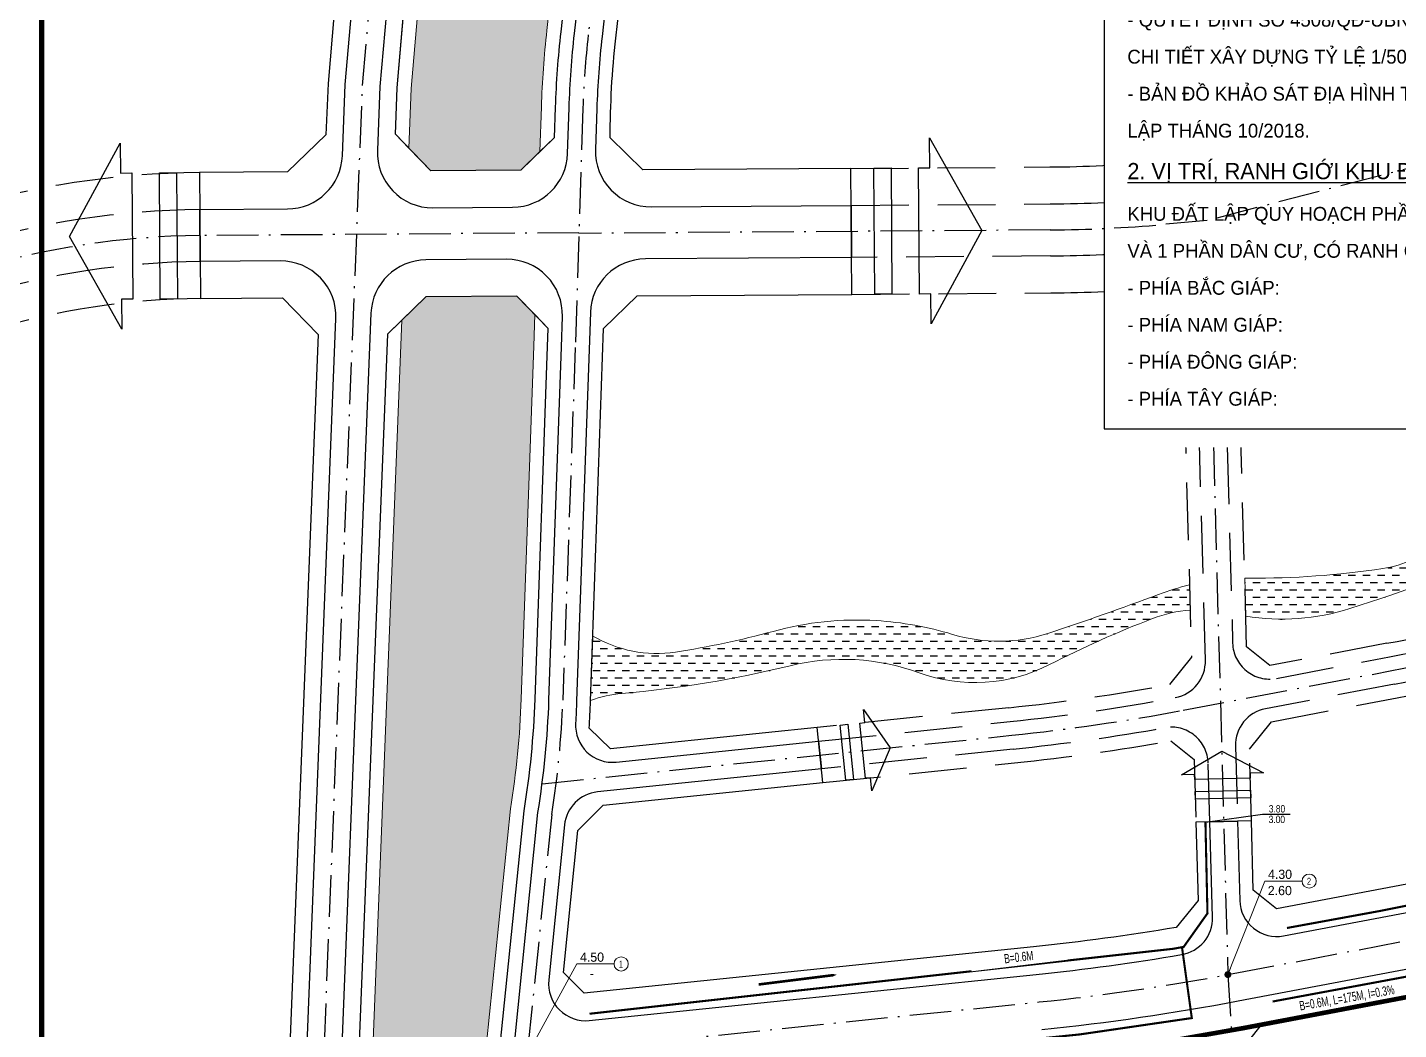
# Model space of a CAD drawing. Header units: metres. Extents: x 563124 to 573994, y 2062953 to 2068466.
# Drawn here: x 567970.8 to 568267.6, y 2066336.1 to 2066552.9 of the extents above; entities that cross this region are included whole.
import ezdxf
from ezdxf.enums import TextEntityAlignment as Align

# ---------------------------------------------------------------- set-up
doc = ezdxf.new("R2010")
doc.units = ezdxf.units.M
doc.linetypes.add('ACAD_ISO10W100', pattern=[18.5, 12, -3, 0.5, -3])
doc.linetypes.add('HIDDEN', pattern=[0.375, 0.25, -0.125])
doc.layers.get('0').update_dxf_attribs({"linetype": 'CONTINUOUS'})
for name, color, linetype, lineweight in [('caodotimduong', 5, 'CONTINUOUS', 15), ('datKeSog', 251, 'CONTINUOUS', 13), ('datMatNc', 150, 'CONTINUOUS', 13), ('TN', 3, 'CONTINUOUS', 5)]:
    doc.layers.add(name, color=color, linetype=linetype, lineweight=lineweight)
for name, color, linetype in [('ghi_chu', 7, 'CONTINUOUS'), ('ghinut', 86, 'CONTINUOUS'), ('hacth sdd', 8, 'CONTINUOUS'), ('Khung ban ve', 7, 'CONTINUOUS'), ('LogDg', 7, 'CONTINUOUS'), ('LogDg phu', 7, 'CONTINUOUS'), ('Nut tim', 7, 'CONTINUOUS'), ('RANHGIOI', 2, 'HIDDEN'), ('thoatnuoc', 3, 'CONTINUOUS'), ('TimDg', 222, 'CONTINUOUS'), ('TNuoc', 7, 'CONTINUOUS'), ('ViaHeS', 32, 'CONTINUOUS'), ('ViaHeSphu', 32, 'CONTINUOUS')]:
    doc.layers.add(name, color=color, linetype=linetype)
doc.styles.add('avantH', font='VHAVAN.ttf', dxfattribs={"height": 10})
doc.styles.add('solo', font='VHARIALN.ttf')
doc.styles.add('STYLE3', font='VHBODO.ttf', dxfattribs={"width": 0.8, "height": 2.2})
doc.styles.add('text', font='VHARIALN.ttf')
doc.linetypes.add('TN_WATER_SUPPLY', pattern='A,0.5,-0.2,["TN",Standard,S=0.1,R=0,X=-0.1,Y=-0.05],-0.2', length=0.9)
doc.dimstyles.new('kichthuocnut', dxfattribs={"dimtxt": 1.1, "dimasz": 0.5, "dimexe": 0.5, "dimexo": 0.5, "dimgap": 0.5, "dimtad": 1, "dimzin": 0, "dimdsep": 46, "dimtxsty": 'solo', "dimblk": 'BOXFILLED', "dimcen": 0.09, "dimdle": 1, "dimclrd": 256, "dimclre": 256, "dimclrt": 7, "dimadec": 0, "dimazin": 0, "dimtfac": 1, "dimtix": 1, "dimtofl": 0, "dimtmove": 1, "dimatfit": 3, "dimldrblk": 'ARCHTICK', "dimfxl": 1, "dimtfill": 1, "dimtfillclr": 2, "dimtolj": 1, "dimtzin": 0, "dimlwd": -1, "dimlwe": -1, "dimarcsym": 0})
pattern_1 = [(0, (0, 0), (1.5875, 1.5875), [1.5875, -1.5875])]

# ---------------------------------------------------------------- blocks, each defined once
blk = doc.blocks.new('ghi_Eu1')
at = {"color": 32}
blk.add_wipeout([(0, 0), (240, 0), (240, -103.00472022686165), (230.00000000000003, -125.98291329480705), (0, -125.98291329480705)], dxfattribs=at).dxf.layer = 'ghi_chu'
at = {"layer": 'ghi_chu'}
for p, q in [((0, 0), (0, -122.0047202268615)), ((0, 0), (240, 0)), ((230, -87.00472022686154), (240, -87.00472022686154)), ((230, -87.00472022686154), (230, -122.0047202268615))]:
    blk.add_line(p, q, dxfattribs=at)
blk.add_lwpolyline([(0, -122.0047202268615), (230, -122.0047202268615), (240, -87.00472022686154), (240, 0)], dxfattribs=at)
at = {"layer": 'ghi_chu', "lineweight": -2, "style": 'avantH'}
for s, height, p in [('%%U1. c¨n cø thùc hiÖn:', 3.5, (5, -10)), ('- c«ng v¨n sè 6637/UBND-CN ngµy 31/8/2018 cña ubnd tØnh nghÖ an vÒ viÖc tæ chøc triÓn khai lËp quy', 3, (5, -19.00236011343077)), ('ho¹ch x©y dùng khu ®« thÞ míi t¹i ph\xadêng ®«ng vÜnh vµ ph\xadêng cöa nam, thµnh phè vinh.', 3, (5, -27.00236011343077)), ('- quyÕt ®Þnh sè 4508/q®-ubnd ngµy 08/10/2018 cña ubnd tØnh nghÖ an v/v phª duyÖt nhiÖm vô quy ho¹ch', 3, (5, -35.00236011343077)), ('chi tiÕt x©y dùng tû lÖ 1/500 khu ®« thÞ míi t¹i ph\xadêng ®«ng vÜnh vµ ph\xadêng cöa nam, thµnh phè vinh.', 3, (5, -43.00236011343077)), ('- b¶n ®å kh¶o s¸t ®Þa h×nh tû lÖ 1/500 phôc vô lËp quy ho¹ch do C¤NG TY cp t\xad vÊn x©y dùng nacico', 3, (5, -51.00236011343077)), ('lËp th¸ng 10/2018.', 3, (5, -59.00236011343077)), ('lËp th¸ng 10/2018.', 3, (5, -59.00236011343077)), ('%%U2. vÞ trÝ, ranh giíi khu ®Êt quy ho¹ch:', 3.5, (5, -68.00236011343077)), ('khu ®Êt lËp quy ho¹ch phÇn ®Êt thuéc ph\xadêng ®«ng vÜnh vµ ph\xadêng cöa nam (chñ yÕu lµ ®Êt ruéng', 3, (5, -77.00472022686154)), ('vµ 1 phÇn d©n c\xad, cã ranh giíi ®\xadîc x¸c ®Þnh:', 3, (5, -85.00472022686154)), ('- phÝa b¾c gi¸p:                                              ®Êt n«ng nghiÖp (dù ¸n khu nhµ ë míi);', 3, (5, -93.00472022686154)), ('- phÝa nam gi¸p:                                             ®\xadêng quy ho¹ch (trÇn nguyªn h·n kÐo dµi);', 3, (5, -101.0047202268615)), ('- phÝa ®«ng gi¸p:                                          ®Êt n«ng nghiÖp, khu d©n c\xad hiÖn h÷u ph\xadêng ®«ng vÜnh;', 3, (5, -109.0047202268615)), ('- phÝa t©y gi¸p:                                               s«ng kÎ gai (ph\xadêng cöa nam);', 3, (5, -117.0047202268615))]:
    blk.add_text(s, height=height, dxfattribs=at).set_placement(p)
blk = doc.blocks.new('mt')
at = {"layer": 'TN', "linetype": 'Continuous'}
blk.add_lwpolyline([(6346.931571949535, -0.01678922632709146, 566.9291350990534, 566.9291350990534, 0), (-7038.645866118532, -0.01678922632709146, 2267.716540396214, 0, 0), (-10714.44231449445, -0.01678922632709146, 0, 0, 0)], format="xyseb", dxfattribs=at)
blk = doc.blocks.new('_BoxFilled')
at = {"color": 0, "linetype": 'ByBlock', "lineweight": -2}
blk.add_line((-0.5, 0), (-1, 0), dxfattribs=at)
at = {"color": 0, "linetype": 'ByBlock'}
blk.add_solid([(-0.5, 0.5), (0.5, 0.5), (-0.5, -0.5), (0.5, -0.5)], dxfattribs=at)

msp = doc.modelspace()

# ---------------------------------------------------------------- hatches: boundary and pattern name
at = {"layer": 'hacth sdd'}
h = msp.add_hatch(dxfattribs=at)
h.set_pattern_fill('DASH', color=152, scale=0.5, style=0)
h.set_pattern_definition(pattern_1)
edge = h.paths.add_edge_path()
edge.add_line((568089.4094906903, 2066606.831562368), (568096.5534857743, 2066646.555895337))
edge.add_arc((568006.9902945282, 2066662.662874363), 90.99999999747935, 349.8049466083057, 354.593269157797)
edge.add_line((568097.5854266373, 2066654.088375097), (568099.9712974422, 2066679.296643715))
edge.add_arc((568009.3761653308, 2066687.871142982), 90.99999999981577, 354.5932691577892, 369.1421477394828)
edge.add_line((568099.2202101543, 2066702.329621799), (568098.6472853306, 2066705.889739305))
edge.add_arc((568048.2951283458, 2066697.786635786), 50.99999999661144, 9.142147746888547, 24.27248815783677)
edge.add_line((568094.7867675783, 2066718.751546497), (568044.0837223955, 2066831.190264559))
edge.add_arc((568189.0282447147, 2066896.551456779), 158.9999999964824, 198.0536729360422, 204.2724881581285, ccw=False)
edge.add_line((568037.8563519213, 2066847.276119864), (568032.5747542637, 2066863.479542607))
edge.add_arc((567898.516660653, 2066819.782545717), 140.9999999990662, 18.05367293684977, 27.95123354725435)
edge.add_line((568023.0685674539, 2066885.872049513), (567997.6486762641, 2066933.778233347))
edge.add_arc((567873.0967694623, 2066867.688729551), 140.9999999997684, 27.9512335469934, 42.53662133799664)
edge.add_line((567976.9919672, 2066963.01337425), (567951.3311628575, 2066990.981318418))
edge.add_line((567951.3311628575, 2066990.981318418), (567689.8956428984, 2067243.945485724))
edge.add_arc((567906.8503208783, 2067468.165617967), 312.0000000002941, 207.9784266503596, 225.9434859584289, ccw=False)
edge.add_line((567631.3155397438, 2067321.794226003), (567598.6472911579, 2067383.290113986))
edge.add_line((567598.6472911579, 2067383.290113986), (567595.9427644068, 2067384.11808443))
edge.add_line((567595.9427644068, 2067384.11808443), (567573.44567074, 2067372.167030913))
edge.add_line((567573.44567074, 2067372.167030913), (567611.3271069421, 2067300.85765076))
edge.add_arc((567876.2643964944, 2067441.599373803), 300.0000000005672, 207.9784266505278, 225.9434859586242)
edge.add_line((567667.6541292066, 2067226.0030928), (567890.3890136704, 2067010.485535789))
edge.add_line((567890.3890136704, 2067010.485535789), (567955.4795541393, 2066935.546288197))
edge.add_arc((567872.0548541446, 2066863.08547513), 110.4999999977253, 28.05827048332219, 40.97684428070818, ccw=False)
edge.add_line((567969.5677535841, 2066915.061281448), (568054.6304946976, 2066755.473290268))
edge.add_arc((567957.1175952578, 2066703.497483949), 110.4999999984394, -4.937905462087315, 28.058270483798083, ccw=False)
edge.add_line((568067.2074820693, 2066693.986079136), (568053.8780515629, 2066539.704401028))
edge.add_line((568053.8780515629, 2066539.704401028), (568053.3664489492, 2066526.851457733))
edge.add_line((568053.3664489492, 2066526.851457733), (568058.1642466432, 2066521.895486345))
edge.add_line((568058.1642466432, 2066521.895486345), (568077.6576209503, 2066522.03881998))
edge.add_line((568077.6576209503, 2066522.03881998), (568081.7841965083, 2066526.06377207))
edge.add_line((568081.7841965083, 2066526.06377207), (568082.0970106234, 2066535.749517252))
edge.add_arc((568290.9880967231, 2066529.003099807), 209.0000000005824, 173.5977105298602, 178.150199018571, ccw=False)
edge.add_line((568083.291532704, 2066552.30840596), (568089.4094906903, 2066606.831562368))
h = msp.add_hatch(dxfattribs=at)
h.set_pattern_fill('DASH', color=152, scale=0.5, style=0)
h.set_pattern_definition(pattern_1)
edge = h.paths.add_edge_path()
edge.add_line((568342.7711670976, 2066527.337517932), (568350.8271672133, 2066529.428952673))
edge.add_arc((568389.8360376746, 2066527.823708931), 39.04188497160285, 177.6435660001108, 192.0061263219858)
edge.add_arc((568381.669184319, 2066524.250589741), 30.36358178780158, 188.6148857297675, 225.7406049505204)
edge.add_arc((568337.7559959932, 2066479.187226915), 32.55759730256535, -23.789617707584227, 45.740604951071475, ccw=False)
edge.add_arc((568341.3737274914, 2066477.592400217), 28.60393401528761, 287.9636170775062, 336.21038229332635, ccw=False)
edge.add_arc((568322.0053403326, 2066537.331215137), 91.40409666759201, 270.335002365328, 287.9636170752345, ccw=False)
edge.add_arc((568323.017289069, 2066364.25861393), 81.67146292630123, 90.33500236765356, 112.0806150221494)
edge.add_arc((568109.6866625389, 2066890.13893874), 485.8319046736644, 287.65985457706694, 292.08061502099946, ccw=False)
edge.add_arc((568242.4914681526, 2066472.997606182), 48.06026589121932, 260.4952547936881, 287.6598545732377, ccw=False)
edge.add_line((568234.5553106193, 2066425.597115033), (568234.3307207233, 2066433.770219026))
edge.add_arc((568234.904778147, 2066379.247810985), 54.52543003482874, 89.71012365669532, 90.60323550346851, ccw=False)
edge.add_arc((568236.1400187596, 2066623.398372261), 189.6282559721996, 269.7101236671769, 278.5058362973912)
edge.add_arc((568260.6078221315, 2066459.79447837), 24.20483713931015, 278.5058362943452, 310.9534335817084)
edge.add_arc((568306.8293124408, 2066406.53537578), 46.31436716013161, 76.46656595047898, 130.9534335839972, ccw=False)
edge.add_arc((568324.9595478054, 2066481.859578704), 31.16105462304938, 256.4665659500938, 283.5334340496981)
edge.add_arc((568329.766079831, 2066461.890274039), 10.62143732023118, 283.533434049232, 328.6546831161604)
edge.add_arc((568329.7660798305, 2066461.890274038), 10.62143732062628, 328.6546831188663, 365.073045632002)
edge.add_arc((568364.2438950374, 2066464.950988732), 23.99196638196104, 122.6426416403387, 185.0730456288163, ccw=False)
edge.add_arc((568347.3286221762, 2066491.357344865), 7.367595161675206, 302.6426416429784, 407.1850685178978)
edge.add_arc((568372.1202638624, 2066518.115891162), 29.11041598721613, 197.1012660128746, 227.1850685154959, ccw=False)
edge.add_arc((568380.8947850349, 2066521.652274648), 38.5451973120671, 171.5181849036564, 198.2901888762501, ccw=False)
h = msp.add_hatch(dxfattribs=at)
h.set_pattern_fill('DASH', color=152, scale=0.5, style=0)
h.set_pattern_definition(pattern_1)
edge = h.paths.add_edge_path()
edge.add_line((568183.6201683327, 2065918.921055044), (568168.8181398355, 2066044.597950605))
edge.add_arc((568024.8134988274, 2066027.63730887), 144.9999999997729, 6.717261423255472, 34.05897894871769)
edge.add_line((568144.9404182411, 2066108.843978744), (568098.1901080231, 2066178.000499469))
edge.add_line((568098.1901080231, 2066178.000499469), (568085.0913842997, 2066201.596774492))
edge.add_arc((568202.2502013814, 2066266.633776105), 133.9999999954225, 200.0084056628792, 209.035455693567, ccw=False)
edge.add_line((568076.3381152166, 2066220.784604287), (568071.4225555877, 2066234.283831054))
edge.add_arc((568197.3346417545, 2066280.133002879), 133.9999999997454, 170.7022042001583, 200.0084056654896, ccw=False)
edge.add_line((568065.0951427778, 2066301.782827597), (568070.2285092395, 2066333.137991798))
edge.add_line((568070.2285092395, 2066333.137991798), (568075.3908017699, 2066383.853710804))
edge.add_arc((567886.8530623493, 2066414.423643979), 191.0000000004416, 350.7900851439517, 357.9800821339687)
edge.add_line((568077.7343815274, 2066407.691483183), (568080.4256581354, 2066483.99899346))
edge.add_line((568080.4256581354, 2066483.99899346), (568080.6457711871, 2066490.814411395))
edge.add_line((568080.6457711871, 2066490.814411395), (568076.7772794547, 2066494.780576226))
edge.add_line((568076.7772794547, 2066494.780576226), (568057.0791909866, 2066494.635737341))
edge.add_line((568057.0791909866, 2066494.635737341), (568051.8839304355, 2066489.606287584))
edge.add_line((568051.8839304355, 2066489.606287584), (568042.8667809778, 2066263.069308326))
edge.add_arc((568132.2959639548, 2066259.509640887), 89.50000000112202, 177.7205840143957, 210.7173070783)
edge.add_line((568055.352991614, 2066213.79280583), (568139.856352352, 2066071.57080512))
edge.add_arc((567955.4122950307, 2065970.128014746), 210.4999999999731, 1.2450517960169236, 28.810450033350207, ccw=False)
edge.add_line((568165.8625975254, 2065974.701873059), (568167.5880580689, 2065895.310761973))
edge.add_line((568167.5880580689, 2065895.310761973), (568172.3432413975, 2065891.903232982))
edge.add_line((568172.3432413975, 2065891.903232982), (568183.4382738377, 2065895.402493342))
edge.add_line((568183.4382738377, 2065895.402493342), (568186.5903919834, 2065900.513268813))
edge.add_line((568186.5903919834, 2065900.513268813), (568183.6201683327, 2065918.921055044))
h = msp.add_hatch(dxfattribs=at)
h.set_pattern_fill('DASH', color=152, scale=0.5, style=0)
h.set_pattern_definition(pattern_1)
edge = h.paths.add_edge_path()
edge.add_line((568222.3662598266, 2066432.312063376), (568222.5152888618, 2066426.888712517))
edge.add_arc((568224.836219916, 2066397.735478399), 29.24547453034038, 94.55179951158075, 110.9200601626438)
edge.add_arc((568294.2443829352, 2066216.170337974), 223.6249829941368, 110.9206177228457, 117.1930544913123)
edge.add_arc((568175.9421604434, 2066446.430219949), 35.2476287161499, 249.9804205772833, 297.19305449080497, ccw=False)
edge.add_arc((568147.3706448297, 2066368.014013205), 48.21154084931027, 69.98042057679632, 103.7317211070984)
edge.add_arc((568078.3177555823, 2066650.600332927), 242.6893522523147, 275.0117150755261, 283.73172110810106, ccw=False)
edge.add_arc((568101.881551028, 2066381.897711837), 27.04449997324648, 95.01171506814322, 109.7751963771424)
edge.add_line((568092.7315697572, 2066407.347325224), (568093.2226902498, 2066421.272382922))
edge.add_arc((568107.0582316034, 2066444.754970687), 27.25535053316431, 239.4941312713836, 278.5297450665607)
edge.add_arc((568084.275953724, 2066596.655266566), 180.8546085831008, 278.5297450636528, 285.3802943195318)
edge.add_arc((568150.4022939899, 2066356.262198383), 68.46751259158452, 86.49561552169098, 105.38029431902811, ccw=False)
edge.add_arc((568150.2106503252, 2066353.132782205), 71.60279135304793, 73.0517355728594, 86.49561552120258, ccw=False)
edge.add_arc((568181.0585912601, 2066454.358669229), 34.21911405262453, 253.0517355776572, 288.0880449701593)
edge.add_arc((568016.445274053, 2066958.349831643), 564.4121317296793, 288.0880449666212, 290.6684002013556)
edge.add_arc((568234.9096180021, 2066379.23362571), 54.54041051667364, 103.29606111270078, 110.6678970976051, ccw=False)

# ---------------------------------------------------------------- linework, layer by layer
at = {"layer": 'caodotimduong', "color": 5, "ltscale": 75}
for centre in [(568248.275813125, 2066368.24606924), (568099.356166662, 2066350.323859187)]:
    msp.add_circle(centre, 1.531868477319809, dxfattribs=at)
at = {"layer": 'datKeSog'}
for points in [[(567573.4456707399, 2067372.167030912), (567570.7962978446, 2067370.759613682), (567608.6777340465, 2067299.45023353, 0.07854830681870029), (567665.5680265334, 2067223.84712999), (567888.2094084307, 2067008.420045763), (567953.2146301575, 2066933.579026304, -0.05642768786353271), (567966.9203445495, 2066913.650173584), (568051.9830856629, 2066754.062182404, -0.1449760631686074), (568064.2186163638, 2066694.244307321), (568050.8831939668, 2066539.893275991), (568050.4826454618, 2066529.830334393), (568053.3664489493, 2066526.851457733), (568053.878051563, 2066539.704401027), (568067.2074820693, 2066693.986079137, 0.1449760631665236), (568054.6304946976, 2066755.473290268), (567969.5677535838, 2066915.061281449, 0.05642768786245987), (567955.4795541393, 2066935.546288197), (567890.3890136726, 2067010.48553579), (567667.6541292054, 2067226.003092801, -0.07854830681780736), (567611.3271069421, 2067300.85765076)], [(568051.8839304355, 2066489.606287584), (568048.7612246759, 2066486.583245415), (568039.8691547329, 2066263.188626788, 0.1449785006139977), (568052.773897567, 2066212.260397956), (568137.2516644283, 2066070.081472601, -0.1207992988462257), (568162.8633058033, 2065974.636687426), (568164.5398766699, 2065897.495066083), (568167.588058069, 2065895.310761973), (568165.8625975254, 2065974.701873059, 0.1208601099268), (568139.856352352, 2066071.57080512), (568055.352991614, 2066213.79280583, -0.144978500596995), (568042.8667809778, 2066263.069308326)]]:
    msp.add_lwpolyline(points, format="xyb", close=True, dxfattribs=at)
for points in [[(568044.0837223955, 2066831.190264559), (568094.786767578, 2066718.751546498, -0.06611464468038127), (568098.6472853306, 2066705.889739305), (568099.2202101523, 2066702.329621812, -0.06356687069818254), (568099.9712974422, 2066679.296643715), (568097.5854266373, 2066654.088375097, -0.02089603911796385), (568096.5534857743, 2066646.555895337), (568089.4094906906, 2066606.831562369), (568083.2915327041, 2066552.308405961, 0.01986659136195583), (568082.0970106234, 2066535.749517252), (568081.7841965082, 2066526.06377207), (568084.8833882931, 2066529.086641342), (568085.095447266, 2066535.652678724, -0.0198665913619367), (568086.2728230966, 2066551.973880036), (568092.3797048627, 2066606.398325321), (568099.5061184528, 2066646.024896029, 0.0208960391172341), (568100.5720793442, 2066653.805699297), (568102.9579501492, 2066679.013967916, 0.0635668706984557), (568102.1821017399, 2066702.80627496), (568101.6091769182, 2066706.366392453, 0.0661146446806534), (568097.521569886, 2066719.98477654), (568096.0760666311, 2066723.190314439)], [(568073.2038435334, 2066332.743379659), (568078.3664043959, 2066383.461734827, 0.031267349860004), (568080.7325174308, 2066407.585742438), (568083.4239510185, 2066483.897703668), (568083.5511336674, 2066487.835693256), (568080.645771187, 2066490.814411394), (568080.4256581358, 2066483.998993484), (568077.7343815274, 2066407.691483183, -0.03138257663283053), (568075.3908017699, 2066383.853710804), (568070.2285092397, 2066333.137991799)]]:
    msp.add_lwpolyline(points, format="xyb", dxfattribs=at)
at = {"layer": 'datMatNc'}
msp.add_lwpolyline([(568054.6304946976, 2066755.473290268, -0.1449760631681723), (568067.2074820693, 2066693.986079136), (568053.8780515629, 2066539.704401028), (568053.3664489492, 2066526.851457733), (568058.1642466432, 2066521.895486345), (568077.6576209503, 2066522.03881998), (568081.7841965083, 2066526.06377207), (568082.0970106234, 2066535.749517252, -0.01986659136138957), (568083.291532704, 2066552.30840596), (568089.4094906903, 2066606.831562368), (568096.5534857743, 2066646.555895337, 0.02089603911732929), (568097.5854266373, 2066654.088375097), (568099.9712974422, 2066679.296643715, 0.06356687066370705), (568099.2202101543, 2066702.329621799), (568098.6472853306, 2066705.889739305, 0.06611464467655992), (568094.7867675783, 2066718.751546497), (568044.0837223955, 2066831.190264559, -0.02714136194882924)], format="xyb", dxfattribs=at)
for points in [[(568342.7711670976, 2066527.337517932), (568350.8271672133, 2066529.428952673, 0.0627506608981043), (568351.6481797141, 2066519.70236135, 0.1634234952970262), (568360.4782005425, 2066502.504571587, -0.3130466744431811), (568367.5472646761, 2066466.05415978, -0.2136821824526674), (568350.1955528653, 2066450.38283502, -0.0770714021414337), (568322.5397673773, 2066445.928680843, 0.0951689020530186), (568292.3161067481, 2066439.939954171, -0.0192915989872802), (568257.071294031, 2066427.202215203, -0.119086124685168), (568234.5553106193, 2066425.597115033), (568234.3307207233, 2066433.770219026, -0.0038969553052364), (568235.1806372937, 2066433.772543192, 0.0383973902084705), (568264.1879633213, 2066435.855875027, 0.1425329709792678), (568276.4727720604, 2066441.51395582, -0.2423267132619145), (568317.6674641803, 2066451.563756523, 0.1186536642320643), (568332.2516314304, 2066451.563756523, 0.1994624065861056), (568338.8372935231, 2066456.365057943, 0.160256226996069), (568340.3459105897, 2066462.829482143, -0.2793480262515154), (568351.3026854718, 2066485.153452588, 0.4906657815195285), (568352.3358792493, 2066496.76186474, -0.1320245106241533), (568344.2969207453, 2066509.555640188, -0.1173491617205029)], [(568183.6201683327, 2065918.921055044), (568168.8181398355, 2066044.597950605, 0.1198699787168014), (568144.9404182411, 2066108.843978744), (568098.1901080231, 2066178.000499469), (568085.0913842997, 2066201.596774492, -0.03940831778231667), (568076.3381152166, 2066220.784604287), (568071.4225555877, 2066234.283831054, -0.1285739781791055), (568065.0951427778, 2066301.782827597), (568070.2285092395, 2066333.137991798), (568075.3908017699, 2066383.853710804, 0.03138257663283053), (568077.7343815274, 2066407.691483183), (568080.4256581354, 2066483.99899346), (568080.6457711871, 2066490.814411395), (568076.7772794547, 2066494.780576226), (568057.0791909866, 2066494.635737341), (568051.8839304355, 2066489.606287584), (568042.8667809778, 2066263.069308326, 0.144978500596995), (568055.352991614, 2066213.79280583), (568139.856352352, 2066071.57080512, -0.1208601099268), (568165.8625975254, 2065974.701873059), (568167.5880580689, 2065895.310761973), (568172.3432413975, 2065891.903232982), (568183.4382738377, 2065895.402493342), (568186.5903919834, 2065900.513268813)], [(568222.3662598266, 2066432.312063376), (568222.5152888618, 2066426.888712517, 0.071541692060858), (568214.3936828778, 2066425.053077135, 0.0273755039269831), (568192.0499780572, 2066415.078448997, -0.2089684167527074), (568163.8754435154, 2066413.312404914, 0.1483417870392936), (568135.9263823009, 2066414.847564493, -0.0380665750152779), (568099.5189589425, 2066408.838816815, 0.0645070916257997), (568092.7315697572, 2066407.347325224), (568093.2226902498, 2066421.272382922, 0.1719914137831896), (568111.1008225486, 2066417.801091724, 0.029900065603059), (568132.243030731, 2066422.277662014, -0.0825869554623153), (568154.5873652338, 2066424.601685206, -0.0587273679800983), (568171.0834428738, 2066421.625747251, 0.1540769077851537), (568191.6828765476, 2066421.830645485, 0.0112593994430962), (568215.6595442351, 2066430.263921019, -0.0321768002824264)]]:
    msp.add_lwpolyline(points, format="xyb", close=True, dxfattribs=at)
at = {"layer": 'Khung ban ve', "const_width": 1.2}
msp.add_lwpolyline([(567973.9280794318, 2066641.109092405), (569223.9280794318, 2066641.109092405), (569223.9280794318, 2065831.109092405), (567973.9280794318, 2065831.109092405)], close=True, dxfattribs=at)
at = {"layer": 'LogDg'}
for points in [[(568048.8931368893, 2066560.425452404), (568047.1396219719, 2066540.129369692), (568046.5921557291, 2066526.375427889, 0.4253445715659649), (568058.5595034219, 2066513.898176385), (568075.8680527756, 2066514.025445129, 0.4026509643918764), (568087.7735664368, 2066525.637766636), (568088.0938839087, 2066535.555840196, -0.0198665913619288), (568089.2541134893, 2066551.63935411), (568090.680273093, 2066564.349268646)], [(568028.6280563142, 2066263.63607102), (568037.6354412897, 2066489.927738149, 0.4280877767542854), (568025.5567034011, 2066502.404687614), (568008.2587642426, 2066502.277496886), (568008.1760458912, 2066513.52719278), (568027.136720069, 2066513.666609501, 0.4004741393392213), (568039.0389921406, 2066525.189011272), (568039.6524779816, 2066540.601557099), (568041.4209726258, 2066561.071022866)], [(568057.0908769496, 2066502.636556536, 0.4004741393009789), (568045.188604878, 2066491.114154764), (568036.1221219269, 2066263.337774866, 0.1449785006141449)], [(568076.1791778276, 2066332.348767519), (568081.3420762167, 2066383.07043864, 0.0311547668504222), (568083.7306533342, 2066407.480001692), (568086.4222438987, 2066483.796413796), (568086.6348025698, 2066490.377923467, 0.4258714753233532), (568074.5528230914, 2066502.764953197), (568057.0908769496, 2066502.636556536)]]:
    msp.add_lwpolyline(points, format="xyb", dxfattribs=at)
at = {"layer": 'LogDg', "ltscale": 0.75}
for points in [[(567991.2032585227, 2066494.123260878), (567991.2510740483, 2066487.620349012), (567979.9535116168, 2066507.724976996), (567990.9521061159, 2066527.932637495), (567990.9999216391, 2066521.429725629), (567993.477221401, 2066521.447941066), (567993.6805582824, 2066494.141476321)], [(568166.1734608623, 2066522.583849142), (568166.1256471499, 2066529.086514269), (568177.4227809189, 2066508.982649116), (568166.4246037415, 2066488.775755357), (568166.3767900326, 2066495.278420484), (568163.8995842669, 2066495.260205736), (568163.6962550987, 2066522.565634392)], [(568154.259816134, 2066495.21741863), (568154.0594539026, 2066522.466682018), (568157.7722956076, 2066522.550169411), (568157.9756247782, 2066495.244740755)], [(568003.1173553099, 2066521.490729795), (568003.3177251416, 2066494.240432449), (567999.6047425548, 2066494.156941886), (567999.4014056709, 2066521.463406635)], [(568152.0749885188, 2066402.55408723), (568151.781432163, 2066405.402637369), (568157.5764925323, 2066397.063348059), (568153.6023408944, 2066387.744258932), (568153.3087845397, 2066390.59280907), (568152.2236225811, 2066390.480978077), (568150.9898265614, 2066402.442256236)], [(568147.9996589435, 2066390.058115606), (568146.7695180197, 2066401.994897136), (568148.3936058587, 2066402.187140257), (568149.6274018798, 2066390.225862096)], [(568223.4810425926, 2066391.293369427), (568220.6184867874, 2066391.214708846), (568229.3696882094, 2066396.366693374), (568238.3637723811, 2066391.703459162), (568235.5012165762, 2066391.624798584), (568235.5311825115, 2066390.534301132), (568223.5110085295, 2066390.202871976)], [(568235.635422622, 2066386.290503837), (568223.6399506779, 2066385.960878545), (568223.5702997347, 2066387.594820854), (568235.5904737177, 2066387.926250012)]]:
    msp.add_lwpolyline(points, close=True, dxfattribs=at)
at = {"layer": 'LogDg'}
msp.add_arc((568138.5724054442, 2066839.459249061), 505.9999999957959, 275.8838262991271, 280.7459810449858, dxfattribs=at)
at = {"layer": 'LogDg phu', "linetype": 'HIDDEN', "ltscale": 50}
for points in [[(568175.0838441561, 2066753.932099461), (568191.6651982021, 2066718.975562862, -0.0792946513970787), (568221.348036331, 2066627.396362095, -0.0237007289004742), (568224.4558817918, 2066599.212455132), (568228.9178734658, 2066527.5091807, 0.4715908907906997), (568238.9126856421, 2066520.26273697), (568356.067112326, 2066550.677438397, 0.4196438798697929), (568361.761643957, 2066560.573940995), (568333.350082455, 2066662.239341458), (568311.7036332542, 2066739.697066773), (568232.7155336593, 2066945.88844933, 0.3870702331299271), (568223.0934887321, 2066950.731877511), (568126.3413847366, 2066923.717003244, 0.007279190113542612), (568118.270874713, 2066921.3363988, 0.4009284949032153), (568112.9060963326, 2066911.672642078, 0.02769555515208818), (568116.1940352926, 2066901.450785489), (568159.2036471404, 2066789.428214869, 0.0190844642849442), (568168.1284539334, 2066768.595338191), (568175.083844156, 2066753.93209946)], [(568149.1184110006, 2066514.430134559), (568192.1835392945, 2066514.746789912, 0.0201044757462103), (568215.8202412927, 2066515.871713221, 0.406731880986358), (568223.1036183869, 2066524.337793197), (568218.4674653386, 2066598.83980459, 0.08381064179759501), (568195.9865471389, 2066695.122655681, 0.4006777214738725), (568185.8630413343, 2066699.546812488), (568136.9020342301, 2066681.664942119, 0.0170095549716967), (568124.5737792965, 2066676.68087234, 0.2709060363099013), (568109.8380635392, 2066656.191035359), (568109.5320374668, 2066652.957671913, -0.0208960391416391), (568108.3640164869, 2066644.431898094), (568101.2903473792, 2066605.098614175), (568096.6428538784, 2066563.680216794)], [(568390.4190040742, 2066458.028996677), (568369.097208307, 2066534.32501107, 0.4088040165472318), (568359.3821628544, 2066539.915130719), (568235.5021095299, 2066507.754375541, 0.3493167214009008), (568229.5153851445, 2066499.791314222), (568231.7151001696, 2066419.740964639, 0.4619162936381579), (568241.2037224465, 2066412.101007003), (568265.6444983518, 2066416.739457149, 0.020567429069751), (568300.8057778144, 2066424.923362145), (568384.8466087579, 2066448.165234592, 0.4150041201205348), (568390.4190040742, 2066458.028996677)], [(568008.1760458911, 2066513.527192779), (568008.1760458909, 2066513.527192779, 0.1450850854475126), (567909.9632183514, 2066483.628661577), (567745.2221855847, 2066374.828894912, -0.6176505986024498)], [(568142.1033942796, 2066398.498143035), (568183.5750609103, 2066402.771991407, 0.0205589430373081), (568219.2888291954, 2066407.943480018, 0.3688159624781417), (568225.8148961635, 2066416.026843317), (568223.5965954156, 2066496.753550186, 0.4301737955846607), (568214.9471013835, 2066504.50714478, -0.0185776347991928), (568192.2662576665, 2066503.49709402), (568149.2011293529, 2066503.180438664)], [(568400.5113995891, 2066421.915267712), (568396.3403021868, 2066436.840751048, 0.4134234463115086), (568386.5031204189, 2066442.398130184), (568302.4050727098, 2066419.140434182, -0.0205674291041459), (568266.7632290027, 2066410.844676259), (568238.8325800612, 2066405.543906633, 0.3680673843820319), (568232.3272397454, 2066397.464448607), (568232.7738985015, 2066381.209984204)], [(568217.019143633, 2066401.428303506, -0.01863183569682896), (568184.1901313568, 2066396.803600639), (568142.7184647416, 2066392.52975227)], [(568226.7761625355, 2066381.045171558), (568226.4264033686, 2066393.773340074, 0.4587829030927004), (568217.0191436328, 2066401.428303507)]]:
    msp.add_lwpolyline(points, format="xyb", dxfattribs=at)
at = {"layer": 'LogDg phu', "linetype": 'HIDDEN', "ltscale": 50, "elevation": 3.0256135e-09}
msp.add_lwpolyline([(568008.258764243, 2066502.277496886), (568008.2587642425, 2066502.277496886, 0.1450850854462245), (567916.1629986268, 2066474.241157939), (567729.4099954761, 2066350.904046199, 0.2363348726012495), (567724.0438458779, 2066341.596119495), (567719.9008593707, 2066271.240114893), (567716.6114419358, 2066207.607695197), (567713.3971455975, 2066142.942733489), (567710.8918734312, 2066092.537971513, 0.5075175293600156), (567725.9401865894, 2066080.33979733), (568007.678102545, 2066154.719952063)], format="xyb", dxfattribs=at)
at = {"layer": 'thoatnuoc', "color": 7, "linetype": 'TN_WATER_SUPPLY', "ltscale": 10, "const_width": 0.4545454544816536}
for points in [[(568399.048253477, 2066421.506374759), (568403.2346390735, 2066406.99978422), (568398.6742343693, 2066396.59150887), (568381.4663687857, 2066391.78677701), (568310.2402413202, 2066372.076017126), (568293.4934403356, 2066367.750170608), (568263.4722848189, 2066361.758897248), (568243.4660808326, 2066358.100999965)], [(568225.8201274329, 2066381.081989583), (568226.2612006065, 2066361.265565546), (568221.1113505649, 2066354.013702487), (568218.8800305371, 2066353.605732066), (568092.5061109299, 2066339.545183203)], [(568220.745980256, 2066353.946898856), (568222.87596025, 2066338.613718493), (568198.6286456964, 2066335.074248414), (568090.6673884315, 2066324.035234135)]]:
    msp.add_lwpolyline(points, dxfattribs=at)
at = {"layer": 'thoatnuoc', "linetype": 'TN_WATER_SUPPLY', "ltscale": 10, "const_width": 0.4545454544816536}
msp.add_lwpolyline([(568410.3453109129, 2066380.460983815), (568402.989454489, 2066381.755484975), (568397.4434789555, 2066380.254624419), (568305.8791956599, 2066354.952788707), (568287.8999252495, 2066351.024389222), (568240.3680887343, 2066342.192333371)], dxfattribs=at)
at = {"layer": 'TimDg', "linetype": 'ACAD_ISO10W100', "ltscale": 0.75}
msp.add_line((568192.224898491, 2066509.121941966), (568090.2175059184, 2066508.371887607), dxfattribs=at)
for points in [[(568065.0018039029, 2067090.400626065), (568100.7586601076, 2066987.34969486, -0.0780149293579121), (568106.2588388647, 2066956.824063572), (568106.7745607677, 2066933.962921953, 0.0862196220670212), (568113.3933624048, 2066900.375503489), (568156.4029742526, 2066788.352932869, 0.0190844642849648), (568165.4179306091, 2066767.309623093), (568193.0931834428, 2066708.965112393, -0.0954792923813812), (568221.4616735629, 2066599.026129878), (568225.6264750997, 2066532.098638859), (568230.6848754883, 2066348.017194637)], [(568052.2881293193, 2066834.889954684), (568102.991174502, 2066722.451236624, -0.06611464468073987), (568107.5329600935, 2066707.319698749), (568108.105884915, 2066703.759581256, -0.06356687069896239), (568108.9312555632, 2066678.448616315), (568106.5453847583, 2066653.240347697, -0.02089603911767783), (568105.4113838099, 2066644.962897411), (568098.3201332069, 2066605.531851224), (568092.235403882, 2066551.304828184, 0.01986659136190723), (568091.0923205512, 2066535.459001668), (568089.4205367794, 2066483.695123935), (568086.7287892373, 2066407.374260947, -0.03104472803130873), (568084.3178156565, 2066382.679806758), (568079.1545121215, 2066331.954155377), (568073.9769001718, 2066300.328734892, 0.128573978163073), (568079.8793374918, 2066237.36325305), (568084.7948971234, 2066223.864026275, 0.03940831779775716), (568092.9602600777, 2066205.96493131), (568105.8673675462, 2066182.713837234), (568152.3965718598, 2066113.884392736, -0.1198699787172655), (568177.7563589327, 2066045.650680091), (568192.5358873331, 2065920.164822018), (568198.6528241944, 2065882.255465895)], [(568090.2218152452, 2066508.505318433), (568008.2174050667, 2066507.902344833, 0.1450850854463111), (567913.0631084897, 2066478.934909758), (567718.5559912642, 2066350.476755691), (566802.7738040049, 2066108.705886553)], [(568082.2462313187, 2066389.31369533), (568183.8825961261, 2066399.787796022, 0.0212183356969096), (568220.9855695935, 2066405.21039141), (568266.2038636875, 2066413.792066706, 0.0205674290958374), (568301.605425287, 2066422.03189817), (568399.1684122805, 2066449.013384124), (568399.1528077151, 2066449.009068611)]]:
    msp.add_lwpolyline(points, format="xyb", dxfattribs=at)
at = {"layer": 'TimDg', "linetype": 'ACAD_ISO10W100', "ltscale": 0.75, "elevation": 3.0256135e-09}
msp.add_lwpolyline([(568198.5799684294, 2065725.103991018), (568170.7033791732, 2065808.308389804, -0.0775633036579484), (568157.666223316, 2065868.59439549), (568155.3650764982, 2065974.473723357, 0.1206413327394175), (568130.7391229575, 2066066.359524186), (568046.3261624569, 2066208.429378254, -0.1449785005982187), (568032.3750891204, 2066263.486922942), (568043.3960499765, 2066540.365463395), (568056.7464521006, 2066694.889877784, 0.1449760631665937), (568045.3645630765, 2066750.534412745), (567960.3018219627, 2066910.122403926, 0.0564276878624258), (567947.5523202029, 2066928.660871572), (567882.5470984769, 2067003.501891029)], format="xyb", dxfattribs=at)
at = {"layer": 'ViaHeS', "elevation": 3.0256135e-09}
for points in [[(568087.6989827005, 2066564.683794571), (568086.2728230967, 2066551.973880037, 0.0198665913619367), (568085.0954472661, 2066535.652678725), (568084.8833882932, 2066529.086641342), (568077.6576209504, 2066522.03881998), (568058.1642466434, 2066521.895486346), (568050.4826454619, 2066529.830334394), (568050.8831939669, 2066539.893275989), (568052.629219021, 2066560.102667172)], [(568037.6848904942, 2066561.393808097), (568035.9089059865, 2066540.837650801), (568035.4663723436, 2066529.719920621), (568027.1484060334, 2066521.667428695), (568008.1172201508, 2066521.527493506), (568008.3175899836, 2066494.27719616), (568026.0633503761, 2066494.407679691), (568033.7449515576, 2066486.472831644), (568024.881023508, 2066263.785219096, 0.1449785005980277)]]:
    msp.add_lwpolyline(points, format="xyb", dxfattribs=at)
at = {"layer": 'ViaHeS'}
msp.add_lwpolyline([(568237.8554060148, 2066337.162536175), (568235.095902745, 2066333.609060186), (568238.2020667867, 2066284.110209839)], dxfattribs=at)
at = {"layer": 'ViaHeSphu', "linetype": 'HIDDEN', "ltscale": 50}
for points in [[(568192.774202784, 2066723.637573303), (568198.5142300857, 2066711.536542598, -0.0954792923881958), (568227.450090012, 2066599.398780425), (568231.6618609432, 2066531.71650105), (568236.8119725165, 2066527.982564578), (568351.1534452264, 2066557.666989237), (568354.6472700068, 2066563.738892645), (568327.5491150764, 2066660.704516039), (568306.1010028708, 2066737.452529916, 0.0275734056874059), (568302.4249313117, 2066747.145908097), (568266.9760409126, 2066839.682071902), (568227.5311618235, 2066942.649407449), (568220.9267097481, 2066945.973876368), (568127.4171084006, 2066919.864365368, 0.007060093459155299), (568119.6968321888, 2066917.590748057), (568116.1353763996, 2066911.215266827, 0.02434304970111818), (568118.9947081804, 2066902.52606749), (568162.0043200282, 2066790.50349687, 0.0190844642851085), (568170.8389772577, 2066769.881053289), (568192.7742027798, 2066723.637573316)], [(568149.0595890611, 2066522.429918305), (568192.1247173558, 2066522.746573658, 0.0201070527569236), (568215.1220025371, 2066523.841184442), (568219.7881978, 2066529.313283502), (568215.4732571119, 2066598.653479333, 0.0831480560124479), (568193.5173960987, 2066693.249641488), (568187.2419970706, 2066695.259707192), (568138.4458138924, 2066677.438034933, 0.0222582934768535), (568122.7556545628, 2066670.902437542), (568112.876865875, 2066656.459354125), (568112.5186901725, 2066652.674996101, -0.0208960391211211), (568111.3166491655, 2066643.900898786), (568104.2605615512, 2066604.665377126), (568099.6241442708, 2066563.345690868)], [(567740.4067145254, 2066381.236450749), (567905.5542008013, 2066490.304651124, -0.1450850854461998), (568008.1172201507, 2066521.527493506)], [(568149.2599512924, 2066495.180654918), (568192.3250796096, 2066495.497310274, 0.0185853524666824), (568215.6092603354, 2066496.534589555), (568220.7265216996, 2066491.984161147), (568222.7953616292, 2066416.696518242), (568218.0217246595, 2066410.75911415, -0.020141448979781), (568183.2675256544, 2066405.756186786), (568141.7958590486, 2066401.482338418)], [(568005.6360304516, 2066162.454933763), (567726.2501643555, 2066088.695731398), (567717.0778553096, 2066096.130812143), (567719.3897481108, 2066142.644882657), (567722.6037481108, 2066207.303882657), (567725.8917481108, 2066270.908882657), (567729.4753544193, 2066331.765518691), (567738.4070673825, 2066347.258141114), (567920.5720161782, 2066467.565168393, -0.1450850854462575), (568008.3175899828, 2066494.277196159)], [(568235.7727664937, 2066381.292390527), (568235.3465048049, 2066396.804580403), (568240.1214783271, 2066402.734969326), (568267.3225944205, 2066407.897285833, 0.0205674290947858), (568303.2047202028, 2066416.248970212), (568384.3983071125, 2066438.703424429), (568390.5631584153, 2066435.220677357), (568394.7328081834, 2066420.300374106)], [(568143.0259999725, 2066389.545556888), (568184.4976665878, 2066393.819405258, 0.0190877771772835), (568218.3518319007, 2066398.620000455), (568223.4042113407, 2066394.539724475), (568223.7772945495, 2066380.962765235)]]:
    msp.add_lwpolyline(points, format="xyb", dxfattribs=at)
msp.add_lwpolyline([(568358.4890095739, 2066531.418059311), (568364.6743236976, 2066527.858977041), (568370.7465366677, 2066506.130711129), (568384.6418701019, 2066456.408887922), (568381.1685081425, 2066450.260649317), (568300.0061303673, 2066427.814826128, -0.0205674290851006), (568265.0851329707, 2066419.686847583), (568239.7875840126, 2066414.885796254), (568234.7379227462, 2066418.951633951), (568232.6832532028, 2066493.723598981), (568237.3854787829, 2066499.978122859)], format="xyb", close=True, dxfattribs=at)

# ---------------------------------------------------------------- block references
at = {"layer": 'thoatnuoc', "xscale": 0.001, "yscale": 0.001, "zscale": 0.001, "rotation": 187.1165523089084}
msp.add_blockref('mt', (568135.4204333149, 2066346.66644154), dxfattribs=at)

# ---------------------------------------------------------------- texts
at = {"layer": 'caodotimduong', "color": 7, "ltscale": 75, "style": 'STYLE3'}
for s, p in [('4.30', (568241.970998486, 2066368.717004811)), ('2.60', (568241.9268676575, 2066365.202999329)), ('4.50', (568093.051352023, 2066350.794794757)), ('-', (568093.0072211944, 2066347.280789275))]:
    msp.add_text(s, height=2, rotation=359.9999798840702, dxfattribs=at).set_placement(p, align=Align.CENTER)
at = {"layer": 'ghinut', "color": 7, "ltscale": 75, "style": 'text'}
for s, p in [('3.00', (568241.2749873835, 2066380.80033064)), ('3.80', (568241.3092322889, 2066383.092095753))]:
    msp.add_text(s, height=1.590909090679999, rotation=1.941501279745239e-05, dxfattribs=at).set_placement(p, align=Align.CENTER)
at = {"layer": 'Nut tim', "color": 7, "ltscale": 75, "style": 'STYLE3', "width": 0.8}
for s, p in [('2', (568248.2338986794, 2066367.454453154)), ('1', (568099.3142522164, 2066349.5322431))]:
    msp.add_text(s, height=1.5, rotation=2.011704153980235e-05, dxfattribs=at).set_placement(p, align=Align.CENTER)

# ---------------------------------------------------------------- leaders
at = {"layer": 'caodotimduong', "color": 5, "ltscale": 75}
for points in [[(568230.6848754883, 2066348.017194637), (568238.6851133353, 2066368.246069305), (568246.7439446476, 2066368.24606924)], [(568079.0242556483, 2066330.674481541), (568089.7654668723, 2066350.323859251), (568097.8242981846, 2066350.323859187)]]:
    msp.add_leader(points, dimstyle='kichthuocnut', override={"dimasz": 1.5, "dimclrd": 5, "dimldrblk": 'Dot'}, dxfattribs=at)
at = {"layer": 'ghinut'}
msp.add_leader([(568225.8215308081, 2066381.018939096), (568238.1905104518, 2066382.706051428), (568244.186566351, 2066382.706051428)], dimstyle='kichthuocnut', override={"dimasz": 1, "dimclrd": 256, "dimldrblk": 'None'}, dxfattribs=at)

# ---------------------------------------------------------------- next in the draw order: block references
at = {"layer": 'ghi_chu'}
msp.add_blockref('ghi_Eu1', (568203.9280794318, 2066588.109092405), dxfattribs=at)

# ---------------------------------------------------------------- next in the draw order: wipeouts: each hides what was drawn before it
for points in [[(568175.2052378054, 2066348.7283723413), (568196.078734162, 2066351.2444337343), (568195.677709467, 2066354.5713746157), (568174.8042131102, 2066352.0553132226)], [(568246.4037353188, 2066339.4055691191), (568267.1135745498, 2066343.02992756), (568266.5359029389, 2066346.3307838037), (568245.8260637077, 2066342.706425363)]]:
    msp.add_wipeout(points).translate(0, 0, -2.029028454253275e-09).dxf.layer = 'TNuoc'

# ---------------------------------------------------------------- next in the draw order: linework, layer by layer
at = {"layer": 'LogDg'}
msp.add_line((568232.9186974351, 2066342.332728764), (568278.1369915298, 2066350.91440406), dxfattribs=at)
msp.add_lwpolyline([(568096.6428538786, 2066563.680216795), (568095.2166942752, 2066550.970302262, 0.0198665913736632), (568094.090757193, 2066535.362163122), (568093.804518594, 2066526.499282579, 0.425871475322759), (568105.8864980729, 2066514.11225285), (568149.1184110007, 2066514.43013456), (568149.201129353, 2066503.180438665), (568104.5940719523, 2066502.852445595, 0.4017886036268251), (568092.689761248, 2066491.275732959), (568089.7269251405, 2066407.268520189, -0.0059835578369214), (568089.4975874204, 2066402.41546098, 0.4624623566101164), (568098.3036725051, 2066393.98437774), (568142.1033942798, 2066398.498143036), (568142.7184647417, 2066392.529752271), (568094.2386093506, 2066387.533677411, 0.3556126631572654), (568087.0998278519, 2066380.385947495), (568083.6872097204, 2066346.859489781, 0.4753476817702466), (568092.4661791177, 2066338.091510991), (568189.2132067954, 2066348.061742724, 0.01607196613374), (568220.6750397012, 2066352.329741185, 0.3739200414703855), (568227.3424236815, 2066360.438228349), (568226.7761625358, 2066381.045171559), (568232.7738985016, 2066381.209984204), (568233.2454491091, 2066364.049674554, 0.461916293586825), (568242.734071385, 2066356.409716919), (568275.8995300586, 2066362.703965806, 0.0205674290828889)], format="xyb", dxfattribs=at)
at = {"layer": 'RANHGIOI', "color": 1, "ltscale": 9, "const_width": 1}
msp.add_lwpolyline([(569000.5592219537, 2066606.466456158), (568982.1523663412, 2066596.773802713), (568641.4879055365, 2066448.283225673), (568640.6420762936, 2066447.920460239, -0.005137433380439285), (568606.7378069195, 2066433.790071242), (568320.2638660164, 2066354.564405334, -0.02056742908652707), (568279.2557222837, 2066345.01962319), (568234.0374281702, 2066336.43794789, -0.02121833569223638), (568191.0584181907, 2066330.156570428), (568073.8426399844, 2066318.076938635), (568071.0163143739, 2066300.81343246, 0.1285739781783505), (568077.0604101922, 2066236.336779046), (568081.9759698212, 2066222.837552279, 0.03940831777614574), (568090.3373014809, 2066204.508879044), (568103.3082810394, 2066181.142724642), (568149.9111873204, 2066112.204254739, -0.1198699787172983), (568174.776952567, 2066045.299770262), (568189.5639809993, 2065919.750233024), (568193.0057644723, 2065898.419982554), (568198.20948333, 2065900.061182542), (568647.0008657248, 2066050.673366489, 0.05068378633206799), (568827.9057364877, 2066132.562174523), (568998.7993124771, 2066231.854729244), (569157.4810069914, 2066320.398305841, 0.006594107435328542)], format="xyb", dxfattribs=at)
at = {"layer": 'TimDg', "linetype": 'ACAD_ISO10W100', "ltscale": 0.75}
msp.add_line((568226.2020860497, 2066511.151444724), (568216.7112504852, 2066510.303645511), dxfattribs=at)
for points in [[(568079.0242556485, 2066330.674481541), (568189.8282772575, 2066342.093351958, 0.0212183356968994), (568231.7999667001, 2066348.227509636), (568277.0182607948, 2066356.809184933, 0.0205674290957321), (568317.0652761771, 2066366.130261249), (568602.8735060564, 2066445.171821758, 0.0050405018645397), (568635.9121238267, 2066458.948948334, 0.0014744002071441), (568637.5360972972, 2066459.651122924), (568976.9522955609, 2066607.597600872), (569005.3844092482, 2066622.569339147)], [(568079.0242556485, 2066330.674481541), (568189.8282772575, 2066342.093351958, 0.0212183356968994), (568231.7999667001, 2066348.227509636), (568277.0182607948, 2066356.809184933, 0.0205674290957321), (568317.0652761771, 2066366.130261249), (568602.8735060564, 2066445.171821758, 0.0050405018645397), (568635.9121238267, 2066458.948948334, 0.0014744002071441), (568637.5360972972, 2066459.651122924), (568976.9522955609, 2066607.597600872), (569005.3844092482, 2066622.569339147)], [(568230.6848754885, 2066348.017194637), (568234.7677208878, 2066282.954258247), (568246.8142027265, 2066232.903580253, 0.02761313036653351), (568251.5705061456, 2066217.046277557), (568256.10542617, 2066204.491135339, -0.02179119065707327), (568260.0053979626, 2066192.018118841), (568263.5508382753, 2066178.661809453, -0.06249743057515687), (568265.4393522198, 2066164.719666148), (568266.3840574059, 2066068.341104021), (568264.4530578968, 2066022.379952441), (568263.0129935662, 2065958.567698242), (568264.0594343819, 2065934.653988326), (568267.304730551, 2065904.262628806)]]:
    msp.add_lwpolyline(points, format="xyb", dxfattribs=at)
msp.add_lwpolyline([(568371.2777524221, 2066548.814836547), (568226.2020860497, 2066511.151444724)], dxfattribs=at)
msp.add_arc((568190.0190757615, 2066809.113832434), 300.0000000007386, 270.4212849081505, 275.1045799767139, dxfattribs=at)
at = {"layer": 'ViaHeS', "elevation": 3.0256135e-09}
msp.add_lwpolyline([(568274.7807993327, 2066368.598746681), (568241.2344593761, 2066362.232212899), (568236.1847981097, 2066366.298050597), (568235.7727664938, 2066381.292390527), (568223.7772945496, 2066380.962765235), (568224.2417561997, 2066364.060431539), (568219.4525610312, 2066358.208378487, -0.0159549027963659), (568188.5981363334, 2066354.03013349), (568091.3338041933, 2066344.006591124), (568086.866472995, 2066348.46832956), (568089.9903242755, 2066379.157865811), (568095.4703110193, 2066384.644721685), (568143.0259999726, 2066389.545556889), (568141.7958590487, 2066401.482338418), (568097.0329283092, 2066396.869309955), (568092.4373080676, 2066401.342439424, 0.0070725003907776), (568092.7250610441, 2066407.162779459), (568095.5687603913, 2066487.792030487), (568102.8152995751, 2066494.839150125), (568149.2599512927, 2066495.180654919), (568149.0595890612, 2066522.429918305), (568104.060805491, 2066522.099044899), (568096.9881016548, 2066529.046845719, -0.0278861091632581), (568098.1979846681, 2066550.635776342), (568099.6241442709, 2066563.345690869)], format="xyb", dxfattribs=at)
at = {"layer": 'ViaHeS'}
msp.add_lwpolyline([(568057.0791909861, 2066494.635737341), (568048.7612246759, 2066486.583245415), (568039.869154733, 2066263.188626789, 0.1449785006445924), (568052.7738975727, 2066212.260397946), (568137.2516644284, 2066070.081472602, -0.1207992988297231), (568162.863305803, 2065974.63668744), (568164.5398766699, 2065897.495066084), (568172.3432413979, 2065891.903232982), (568183.4382738377, 2065895.402493342), (568188.999042558, 2065904.418602214), (568186.5920746663, 2065919.335644036), (568171.7975462013, 2066044.948860434, 0.1198699787173041), (568147.4258027808, 2066110.524116741), (568100.749194533, 2066179.571612054), (568087.7143428951, 2066203.052826761, -0.03940831779749299), (568079.1570425191, 2066221.811078284), (568074.2414828874, 2066235.310305058, -0.1285739781631532), (568068.0557285759, 2066301.298130029), (568073.2038435335, 2066332.743379659), (568078.366404396, 2066383.461734827, 0.031267349860004), (568080.7325174309, 2066407.585742439), (568083.4239510179, 2066483.897703655), (568083.5511336674, 2066487.835693256), (568076.7772794547, 2066494.780576225)], format="xyb", close=True, dxfattribs=at)
msp.add_lwpolyline([(568415.8311010409, 2066345.504414912), (568407.8554230587, 2066373.600682986), (568401.6709157419, 2066377.07789366), (568320.2638660164, 2066354.564405334, -0.0205674290957281), (568279.2557222652, 2066345.019623187), (568237.8554060148, 2066337.162536175)], format="xyb", dxfattribs=at)

# ---------------------------------------------------------------- next in the draw order: texts
at = {"layer": 'TNuoc', "color": 7, "linetype": 'ByBlock', "style": 'text', "width": 0.8}
for s, rotation, p in [('b=0.6m', 6.873191192677775, (568185.4140121987, 2066351.805876716, -2.029028454253275e-09)), ('b=0.6m, l=175m, i=0.3%%%', 9.92661212821081, (568256.4340868497, 2066343.022495433, -2.029028454253275e-09))]:
    msp.add_text(s, height=2, rotation=rotation, dxfattribs=at).set_placement(p, align=Align.MIDDLE_CENTER)

doc.saveas('drawing.dxf')
